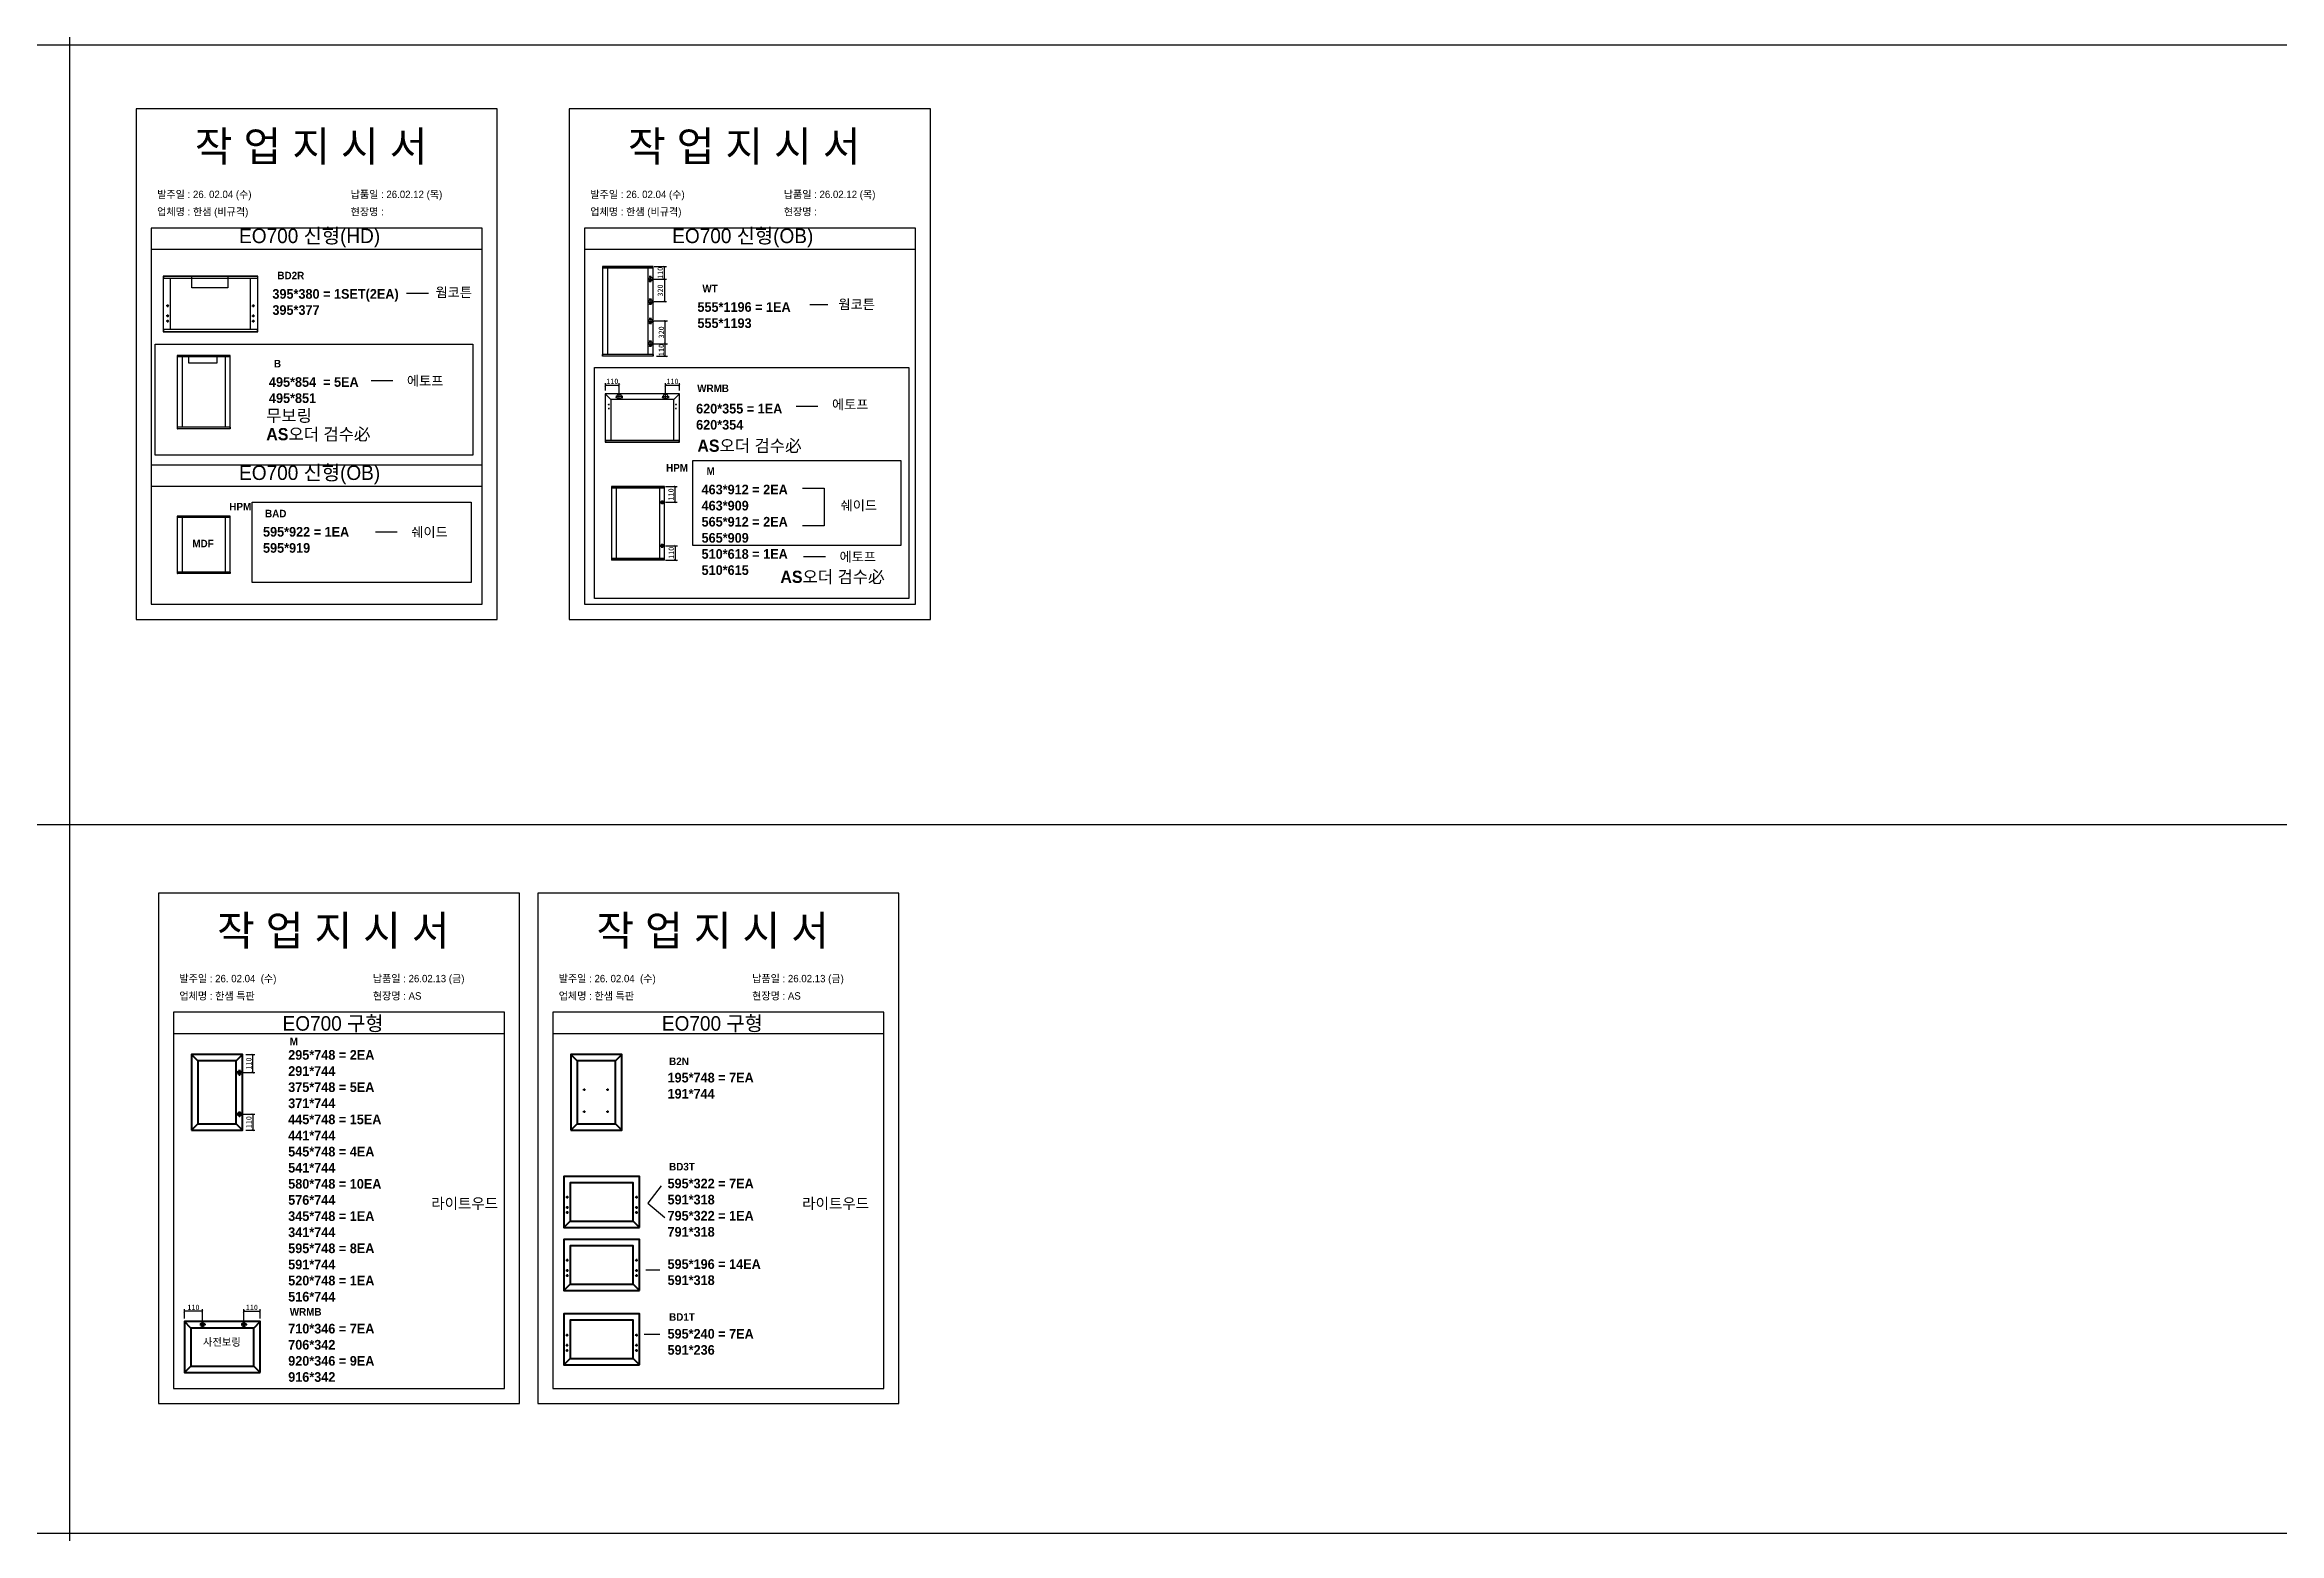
# Model space of a CAD drawing. Header units: millimetres. Extents: x -44117 to 256353, y -2095463 to 65325.
# Drawn here: x 110183 to 120580, y -695158 to -688230 of the extents above; entities that cross this region are included whole.
import ezdxf

# ---------------------------------------------------------------- set-up
doc = ezdxf.new("R2010")
doc.units = ezdxf.units.MM
doc.header["$LTSCALE"] = 10
doc.layers.add('Layer1', color=7, linetype='Continuous', lineweight=70)
doc.styles.add('MtX_Gulim', font='')
doc.styles.get('MtX_Gulim').set_extended_font_data('Gulim', bold=True)
doc.dimstyles.new('ISO-25', dxfattribs={"dimtxt": 2.5, "dimasz": 2.5, "dimexe": 1, "dimexo": 1, "dimtad": 1, "dimtxsty": 'Standard', "dimblk": 'ARCHTICK', "dimcen": 2.5, "dimadec": 0, "dimazin": 0, "dimtfac": 1, "dimtmove": 0, "dimatfit": 3, "dimfxl": 0, "dimarcsym": 0})

# ---------------------------------------------------------------- blocks, each defined once
blk = doc.blocks.new('_ArchTick')
at = {"color": 0, "linetype": 'ByBlock', "const_width": 0.15}
blk.add_lwpolyline([(-0.5, -0.5), (0.5, 0.5)], dxfattribs=at)
blk = doc.blocks.new('*D4740')
at = {"color": 0, "lineweight": -2}
for p, q in [((113018, -689263), (113076, -689263)), ((113066, -689321), (113066, -689263)), ((113018, -689321), (113076, -689321))]:
    blk.add_line(p, q, dxfattribs=at)
at = {"layer": 'Defpoints', "color": 0}
for p in [(113003, -689263), (113066, -689263), (113003, -689321)]:
    blk.add_point(p, dxfattribs=at)
at = {"color": 0, "lineweight": -2, "xscale": 10, "yscale": 10, "zscale": 10}
for p, rotation in [((113066, -689263), 90), ((113066, -689321), 270)]:
    blk.add_blockref('_ArchTick', p, dxfattribs=dict(at, rotation=rotation))
at = {"color": 0, "insert": (113047, -689292), "char_height": 25, "attachment_point": 5, "rotation": 90}
blk.add_mtext('110', dxfattribs=at)
blk = doc.blocks.new('*D4741')
at = {"color": 0, "lineweight": -2}
for p, q in [((113018, -689622), (113080, -689622)), ((113030, -689680), (113080, -689680)), ((113070, -689680), (113070, -689622))]:
    blk.add_line(p, q, dxfattribs=at)
at = {"layer": 'Defpoints', "color": 0}
for p in [(113003, -689622), (113015, -689680), (113070, -689622)]:
    blk.add_point(p, dxfattribs=at)
at = {"color": 0, "lineweight": -2, "xscale": 10, "yscale": 10, "zscale": 10}
for p, rotation in [((113070, -689622), 90), ((113070, -689680), 270)]:
    blk.add_blockref('_ArchTick', p, dxfattribs=dict(at, rotation=rotation))
at = {"color": 0, "insert": (113052, -689651), "char_height": 25, "attachment_point": 5, "rotation": 90}
blk.add_mtext('110', dxfattribs=at)
blk = doc.blocks.new('*D4742')
at = {"color": 0, "lineweight": -2}
for p, q in [((113018, -689516), (113080, -689516)), ((113070, -689622), (113070, -689516)), ((113018, -689622), (113080, -689622))]:
    blk.add_line(p, q, dxfattribs=at)
at = {"layer": 'Defpoints', "color": 0}
for p in [(113003, -689516), (113070, -689516), (113003, -689622)]:
    blk.add_point(p, dxfattribs=at)
at = {"color": 0, "lineweight": -2, "xscale": 10, "yscale": 10, "zscale": 10}
for p, rotation in [((113070, -689516), 90), ((113070, -689622), 270)]:
    blk.add_blockref('_ArchTick', p, dxfattribs=dict(at, rotation=rotation))
at = {"color": 0, "insert": (113052, -689569), "char_height": 25, "attachment_point": 5, "rotation": 90}
blk.add_mtext('320', dxfattribs=at)
blk = doc.blocks.new('*D4743')
at = {"color": 0, "lineweight": -2}
for p, q in [((113018, -689321), (113076, -689321)), ((113066, -689321), (113066, -689426)), ((113018, -689426), (113076, -689426))]:
    blk.add_line(p, q, dxfattribs=at)
at = {"layer": 'Defpoints', "color": 0}
for p in [(113003, -689321), (113003, -689426), (113066, -689426)]:
    blk.add_point(p, dxfattribs=at)
at = {"color": 0, "lineweight": -2, "xscale": 10, "yscale": 10, "zscale": 10}
for p, rotation in [((113066, -689321), 90), ((113066, -689426), 270)]:
    blk.add_blockref('_ArchTick', p, dxfattribs=dict(at, rotation=rotation))
at = {"color": 0, "insert": (113047, -689374), "char_height": 25, "attachment_point": 5, "rotation": 90}
blk.add_mtext('320', dxfattribs=at)
blk = doc.blocks.new('*D4744')
at = {"color": 0, "lineweight": -2}
for p, q in [((112792, -689840), (112792, -689805)), ((112792, -689815), (112856, -689815)), ((112856, -689853), (112856, -689805))]:
    blk.add_line(p, q, dxfattribs=at)
at = {"layer": 'Defpoints', "color": 0}
for p in [(112856, -689815), (112792, -689855), (112856, -689868)]:
    blk.add_point(p, dxfattribs=at)
at = {"color": 0, "lineweight": -2, "xscale": 10, "yscale": 10, "zscale": 10, "rotation": 180}
blk.add_blockref('_ArchTick', (112792, -689815), dxfattribs=at)
at = {"color": 0, "lineweight": -2, "xscale": 10, "yscale": 10, "zscale": 10}
blk.add_blockref('_ArchTick', (112856, -689815), dxfattribs=at)
at = {"color": 0, "insert": (112824, -689797), "char_height": 25, "attachment_point": 5}
blk.add_mtext('110', dxfattribs=at)
blk = doc.blocks.new('*D4745')
at = {"color": 0, "lineweight": -2}
for p, q in [((113072, -689853), (113072, -689805)), ((113072, -689815), (113136, -689815)), ((113136, -689840), (113136, -689805))]:
    blk.add_line(p, q, dxfattribs=at)
at = {"layer": 'Defpoints', "color": 0}
for p in [(113136, -689815), (113072, -689868), (113136, -689855)]:
    blk.add_point(p, dxfattribs=at)
at = {"color": 0, "lineweight": -2, "xscale": 10, "yscale": 10, "zscale": 10, "rotation": 180}
blk.add_blockref('_ArchTick', (113072, -689815), dxfattribs=at)
at = {"color": 0, "lineweight": -2, "xscale": 10, "yscale": 10, "zscale": 10}
blk.add_blockref('_ArchTick', (113136, -689815), dxfattribs=at)
at = {"color": 0, "insert": (113104, -689797), "char_height": 25, "attachment_point": 5}
blk.add_mtext('110', dxfattribs=at)
blk = doc.blocks.new('*D4746')
at = {"color": 0, "lineweight": -2}
for p, q in [((113071, -690287), (113126, -690287)), ((113116, -690360), (113116, -690287)), ((113071, -690360), (113126, -690360))]:
    blk.add_line(p, q, dxfattribs=at)
at = {"layer": 'Defpoints', "color": 0}
for p in [(113056, -690287), (113116, -690287), (113056, -690360)]:
    blk.add_point(p, dxfattribs=at)
at = {"color": 0, "lineweight": -2, "xscale": 10, "yscale": 10, "zscale": 10}
for p, rotation in [((113116, -690287), 90), ((113116, -690360), 270)]:
    blk.add_blockref('_ArchTick', p, dxfattribs=dict(at, rotation=rotation))
at = {"color": 0, "insert": (113097, -690323), "char_height": 25, "attachment_point": 5, "rotation": 90}
blk.add_mtext('110', dxfattribs=at)
blk = doc.blocks.new('*D4747')
at = {"color": 0, "lineweight": -2}
for p, q in [((113071, -690562), (113127, -690562)), ((113071, -690629), (113127, -690629)), ((113117, -690562), (113117, -690629))]:
    blk.add_line(p, q, dxfattribs=at)
at = {"layer": 'Defpoints', "color": 0}
for p in [(113056, -690562), (113056, -690629), (113117, -690629)]:
    blk.add_point(p, dxfattribs=at)
at = {"color": 0, "lineweight": -2, "xscale": 10, "yscale": 10, "zscale": 10}
for p, rotation in [((113117, -690562), 90), ((113117, -690629), 270)]:
    blk.add_blockref('_ArchTick', p, dxfattribs=dict(at, rotation=rotation))
at = {"color": 0, "insert": (113098, -690595), "char_height": 25, "attachment_point": 5, "rotation": 90}
blk.add_mtext('110', dxfattribs=at)
blk = doc.blocks.new('*D4748')
at = {"color": 0, "lineweight": -2}
for p, q in [((111119, -692930), (111161, -692930)), ((111151, -693014), (111151, -692930)), ((111105, -693014), (111161, -693014))]:
    blk.add_line(p, q, dxfattribs=at)
at = {"layer": 'Defpoints', "color": 0}
for p in [(111104, -692930), (111151, -692930), (111090, -693014)]:
    blk.add_point(p, dxfattribs=at)
at = {"color": 0, "lineweight": -2, "xscale": 10, "yscale": 10, "zscale": 10}
for p, rotation in [((111151, -692930), 90), ((111151, -693014), 270)]:
    blk.add_blockref('_ArchTick', p, dxfattribs=dict(at, rotation=rotation))
at = {"color": 0, "insert": (111133, -692972), "char_height": 25, "attachment_point": 5, "rotation": 90}
blk.add_mtext('110', dxfattribs=at)
blk = doc.blocks.new('*D4749')
at = {"color": 0, "lineweight": -2}
for p, q in [((111105, -693207), (111161, -693207)), ((111151, -693207), (111151, -693282)), ((111119, -693282), (111161, -693282))]:
    blk.add_line(p, q, dxfattribs=at)
at = {"layer": 'Defpoints', "color": 0}
for p in [(111090, -693207), (111104, -693282), (111151, -693282)]:
    blk.add_point(p, dxfattribs=at)
at = {"color": 0, "lineweight": -2, "xscale": 10, "yscale": 10, "zscale": 10}
for p, rotation in [((111151, -693207), 90), ((111151, -693282), 270)]:
    blk.add_blockref('_ArchTick', p, dxfattribs=dict(at, rotation=rotation))
at = {"color": 0, "insert": (111133, -693245), "char_height": 25, "attachment_point": 5, "rotation": 90}
blk.add_mtext('110', dxfattribs=at)
blk = doc.blocks.new('*D4750')
at = {"color": 0, "lineweight": -2}
for p, q in [((110833, -694158), (110833, -694115)), ((110917, -694125), (110833, -694125)), ((110917, -694172), (110917, -694115))]:
    blk.add_line(p, q, dxfattribs=at)
at = {"layer": 'Defpoints', "color": 0}
for p in [(110833, -694125), (110833, -694173), (110917, -694187)]:
    blk.add_point(p, dxfattribs=at)
at = {"color": 0, "lineweight": -2, "xscale": 10, "yscale": 10, "zscale": 10, "rotation": 180}
blk.add_blockref('_ArchTick', (110833, -694125), dxfattribs=at)
at = {"color": 0, "lineweight": -2, "xscale": 10, "yscale": 10, "zscale": 10}
blk.add_blockref('_ArchTick', (110917, -694125), dxfattribs=at)
at = {"color": 0, "insert": (110875, -694107), "char_height": 25, "attachment_point": 5}
blk.add_mtext('110', dxfattribs=at)
blk = doc.blocks.new('*D4751')
at = {"color": 0, "lineweight": -2}
for p, q in [((111110, -694172), (111110, -694115)), ((111110, -694125), (111185, -694125)), ((111185, -694158), (111185, -694115))]:
    blk.add_line(p, q, dxfattribs=at)
at = {"layer": 'Defpoints', "color": 0}
for p in [(111110, -694187), (111185, -694125), (111185, -694173)]:
    blk.add_point(p, dxfattribs=at)
at = {"color": 0, "lineweight": -2, "xscale": 10, "yscale": 10, "zscale": 10, "rotation": 180}
blk.add_blockref('_ArchTick', (111110, -694125), dxfattribs=at)
at = {"color": 0, "lineweight": -2, "xscale": 10, "yscale": 10, "zscale": 10}
blk.add_blockref('_ArchTick', (111185, -694125), dxfattribs=at)
at = {"color": 0, "insert": (111147, -694107), "char_height": 25, "attachment_point": 5}
blk.add_mtext('110', dxfattribs=at)

msp = doc.modelspace()

# ---------------------------------------------------------------- linework, layer by layer
at = {"color": 1}
for p, q in [((104015.69829, -688230.06323), (196284.84516, -688230.06323)), ((104015.69829, -688230.06323), (196284.84516, -688230.06323)), ((104015.69829, -691858.77722), (196284.84516, -691858.77722)), ((104015.69829, -691858.77722), (196284.84516, -691858.77722)), ((104015.69829, -695158.43338), (196284.84516, -695158.43338)), ((104015.69829, -695158.43338), (196284.84516, -695158.43338))]:
    msp.add_line(p, q, dxfattribs=at)
for p, q in [((112218.7382, -689083.93758), (110678.7382, -689083.93758)), ((114233.92371, -689083.93758), (112693.92371, -689083.93758)), ((112218.7382, -689183.93758), (110678.7382, -689183.93758)), ((114233.92371, -689183.93758), (112693.92371, -689183.93758)), ((112777.67503, -689262.78391), (112777.67503, -689679.99177)), ((113014.6686, -689263.26322), (112777.67503, -689263.26322)), ((113014.6686, -689270.50617), (112777.67503, -689270.50617)), ((113014.40232, -689262.51763), (112777.94132, -689262.51763)), ((112779.00646, -689262.51763), (112779.00646, -689270.50617)), ((112801.37439, -689269.9736), (112801.37439, -689672.26952)), ((112990.70296, -689672.26952), (112990.70296, -689270.50617)), ((113002.95207, -689335.6249), (113002.95207, -689306.57572)), ((113013.33718, -689270.50617), (113013.33718, -689262.51763)), ((113014.6686, -689679.99177), (113014.6686, -689262.78391)), ((110733.75196, -689307.97759), (110733.75196, -689566.41966)), ((111174.36236, -689308.64406), (110733.75196, -689308.64406)), ((111174.36236, -689318.71516), (110733.75196, -689318.71516)), ((111173.9921, -689307.60733), (110734.12222, -689307.60733)), ((110735.60326, -689307.60733), (110735.60326, -689318.71516)), ((110767.07543, -689318.71516), (110767.07543, -689555.68209)), ((111141.03888, -689555.68209), (111141.03888, -689318.71516)), ((111172.51105, -689307.60733), (111172.51105, -689318.71516)), ((111174.36236, -689566.41966), (111174.36236, -689307.97759)), ((111968.19477, -689387.46986), (111866.57781, -689387.46986)), ((112988.42748, -689321.1003), (113017.47666, -689321.1003)), ((113000.28922, -689309.11748), (112996.02866, -689309.11748)), ((113000.28922, -689333.08312), (112996.02866, -689333.08312)), ((112998.15894, -689306.9872), (112998.15894, -689311.24776)), ((112998.15894, -689330.95285), (112998.15894, -689335.2134)), ((110760.96613, -689445.34436), (110748.74752, -689445.34436)), ((110760.96613, -689492.73775), (110748.74752, -689492.73775)), ((110754.85682, -689439.23506), (110754.85682, -689451.45366)), ((110754.85682, -689486.62844), (110754.85682, -689498.84705)), ((110754.85682, -689510.32514), (110754.85682, -689522.54375)), ((111147.14819, -689445.34436), (111159.36679, -689445.34436)), ((111147.14819, -689492.73775), (111159.36679, -689492.73775)), ((111153.25749, -689439.23506), (111153.25749, -689451.45366)), ((111153.25749, -689486.62844), (111153.25749, -689498.84705)), ((111153.25749, -689510.32514), (111153.25749, -689522.54375)), ((112988.42748, -689426.28285), (113017.47666, -689426.28285)), ((113000.28922, -689414.30002), (112996.02866, -689414.30002)), ((113000.28922, -689438.26566), (112996.02866, -689438.26566)), ((113000.28922, -689504.51002), (112996.02866, -689504.51002)), ((112998.15894, -689412.16974), (112998.15894, -689416.4303)), ((112998.15894, -689436.13538), (112998.15894, -689440.39594)), ((112998.15894, -689502.37974), (112998.15894, -689506.6403)), ((113002.95207, -689411.75826), (113002.95207, -689440.80744)), ((113002.95207, -689501.96825), (113002.95207, -689531.01743)), ((111174.36236, -689555.68209), (110733.75196, -689555.68209)), ((111174.36236, -689565.75319), (110733.75196, -689565.75319)), ((110734.12222, -689566.78992), (111173.9921, -689566.78992)), ((110735.60326, -689555.68209), (110735.60326, -689566.78992)), ((110760.96613, -689516.43444), (110748.74752, -689516.43444)), ((111147.14819, -689516.43444), (111159.36679, -689516.43444)), ((111172.51105, -689566.78992), (111172.51105, -689555.68209)), ((112988.42748, -689516.49285), (113017.47666, -689516.49285)), ((113000.28922, -689528.47566), (112996.02866, -689528.47566)), ((113000.28922, -689609.69254), (112996.02866, -689609.69254)), ((112998.15894, -689526.34538), (112998.15894, -689530.60594)), ((112998.15894, -689607.56226), (112998.15894, -689611.82282)), ((113002.95207, -689607.15078), (113002.95207, -689636.19996)), ((110800.1183, -689676.17549), (110800.1183, -690018.06238)), ((111046.61894, -689676.61822), (110800.1183, -689676.61822)), ((111046.61894, -689683.30838), (110800.1183, -689683.30838)), ((111046.37298, -689675.92953), (110800.36426, -689675.92953)), ((110822.0089, -689682.81646), (110822.0089, -690010.92949)), ((111024.48238, -690010.92949), (111024.48238, -689683.30838)), ((111045.38913, -689683.30838), (111045.38913, -689675.92953)), ((111046.61894, -690018.06238), (111046.61894, -689676.17549)), ((113014.6686, -689672.26952), (112777.67503, -689672.26952)), ((113014.6686, -689679.51247), (112777.67503, -689679.51247)), ((113014.40232, -689680.25807), (112777.94132, -689680.25807)), ((112779.00646, -689680.25807), (112779.00646, -689672.26952)), ((112988.42748, -689621.67538), (113017.47666, -689621.67538)), ((113000.28922, -689633.65818), (112996.02866, -689633.65818)), ((112998.15894, -689631.52791), (112998.15894, -689635.78846)), ((113013.33718, -689672.26952), (113013.33718, -689680.25807)), ((111802.9563, -689794.8383), (111701.33479, -689794.8383)), ((112791.29964, -689854.83159), (112791.29964, -690079.17191)), ((112817.64039, -689881.17234), (112791.38633, -689854.62231)), ((113136.18548, -689854.53562), (112791.5956, -689854.53562)), ((112804.618, -689904.25749), (112810.53727, -689904.25749)), ((112804.618, -689923.19915), (112810.53727, -689923.19915)), ((112807.57764, -689901.29785), (112807.57764, -689907.21712)), ((112807.57764, -689920.23952), (112807.57764, -689926.15879)), ((112817.64039, -689881.17234), (112817.64039, -690071.1809)), ((113110.14069, -689881.17234), (112817.64039, -689881.17234)), ((112872.25907, -689867.55802), (112839.97224, -689867.55802)), ((112845.165, -689873.47729), (112840.42959, -689873.47729)), ((112842.7973, -689871.10958), (112842.7973, -689875.84499)), ((112856.11565, -689883.70143), (112856.11565, -689851.4146)), ((112871.80172, -689873.47729), (112867.0663, -689873.47729)), ((112869.43401, -689871.10958), (112869.43401, -689875.84499)), ((113055.52202, -689867.55802), (113087.80885, -689867.55802)), ((113060.71479, -689873.47729), (113055.97938, -689873.47729)), ((113058.34708, -689871.10958), (113058.34708, -689875.84499)), ((113071.66544, -689883.70143), (113071.66544, -689851.4146)), ((113087.35151, -689873.47729), (113082.61609, -689873.47729)), ((113084.9838, -689871.10958), (113084.9838, -689875.84499)), ((113110.14069, -689881.17234), (113136.39475, -689854.62231)), ((113110.14069, -690070.58897), (113110.14069, -689881.17234)), ((113123.16309, -689904.25749), (113117.24382, -689904.25749)), ((113123.16309, -689923.19915), (113117.24382, -689923.19915)), ((113120.20345, -689901.29785), (113120.20345, -689907.21712)), ((113120.20345, -689920.23952), (113120.20345, -689926.15879)), ((113136.48144, -690079.17191), (113136.48144, -689854.83159)), ((113780.66403, -689914.42554), (113679.04252, -689914.42554)), ((111046.61894, -690010.92949), (110800.1183, -690010.92949)), ((111046.61894, -690017.61965), (110800.1183, -690017.61965)), ((111046.37298, -690018.30835), (110800.36426, -690018.30835)), ((110801.34811, -690018.30835), (110801.34811, -690010.92949)), ((111045.38913, -690010.92949), (111045.38913, -690018.30835)), ((112791.29964, -690070.58897), (113136.48144, -690070.58897)), ((112791.29964, -690078.63918), (113136.18548, -690078.63918)), ((112791.5956, -690079.46788), (113136.18548, -690079.46788)), ((112792.77946, -690070.58897), (112792.77946, -690079.46788)), ((113135.00162, -690079.46788), (113135.00162, -690070.58897)), ((112218.7382, -690186.32898), (110678.7382, -690186.32898)), ((112218.7382, -690286.32898), (110678.7382, -690286.32898)), ((112820.45434, -690286.74982), (112820.45434, -690628.6367)), ((113066.95498, -690287.19255), (112820.45434, -690287.19255)), ((113066.95498, -690293.88271), (112820.45434, -690293.88271)), ((113066.70902, -690286.50385), (112820.7003, -690286.50385)), ((112842.34494, -690293.39078), (112842.34494, -690621.50382)), ((113044.81842, -690621.50382), (113044.81842, -690293.88271)), ((113065.72517, -690293.88271), (113065.72517, -690286.50385)), ((113066.95498, -690628.6367), (113066.95498, -690286.74982)), ((110800.1183, -690424.00512), (110800.1183, -690691.72947)), ((111046.61894, -690424.44785), (110800.1183, -690424.44785)), ((111046.61894, -690431.13801), (110800.1183, -690431.13801)), ((111046.37298, -690423.75916), (110800.36426, -690423.75916)), ((110822.0089, -690430.64609), (110822.0089, -690684.59659)), ((111024.48238, -690684.59659), (111024.48238, -690431.13801)), ((111045.38913, -690431.13801), (111045.38913, -690423.75916)), ((111046.61894, -690691.72947), (111046.61894, -690424.00512)), ((111823.44178, -690498.75588), (111721.82027, -690498.75588)), ((113066.95498, -690621.50382), (112820.45434, -690621.50382)), ((113066.95498, -690628.19398), (112820.45434, -690628.19398)), ((113066.70902, -690628.88267), (112820.7003, -690628.88267)), ((112821.68415, -690628.88267), (112821.68415, -690621.50382)), ((113065.72517, -690621.50382), (113065.72517, -690628.88267)), ((113815.82553, -690613.29809), (113714.20402, -690613.29809)), ((111046.61894, -690684.59659), (110800.1183, -690684.59659)), ((111046.61894, -690691.28675), (110800.1183, -690691.28675)), ((111046.37298, -690691.97544), (110800.36426, -690691.97544)), ((110801.34811, -690691.97544), (110801.34811, -690684.59659)), ((111045.38913, -690684.59659), (111045.38913, -690691.97544)), ((112321.96149, -692733.6693), (110781.96149, -692733.6693)), ((114086.87326, -692733.6693), (112546.87326, -692733.6693)), ((112321.96149, -692833.6693), (110781.96149, -692833.6693)), ((114086.87326, -692833.6693), (112546.87326, -692833.6693)), ((112687.31643, -693092.87805), (112699.52019, -693092.87805)), ((112693.697, -693087.95694), (112693.697, -693098.59123)), ((112795.49281, -693092.87805), (112807.69657, -693092.87805)), ((112801.87338, -693087.95694), (112801.87338, -693098.59123)), ((112687.31643, -693195.92063), (112699.52019, -693195.92063)), ((112693.697, -693190.99952), (112693.697, -693201.63381)), ((112795.49281, -693195.92063), (112807.69657, -693195.92063)), ((112801.87338, -693190.99952), (112801.87338, -693201.63381)), ((113051.18572, -693541.16171), (112989.14833, -693622.19014)), ((112607.74498, -693593.97181), (112619.96359, -693593.97181)), ((112607.74498, -693641.3652), (112619.96359, -693641.3652)), ((112607.74498, -693665.0619), (112619.96359, -693665.0619)), ((112613.85428, -693587.86251), (112613.85428, -693600.08111)), ((112613.85428, -693635.25589), (112613.85428, -693647.4745)), ((112613.85428, -693658.95259), (112613.85428, -693671.1712)), ((112929.80134, -693593.97181), (112942.01994, -693593.97181)), ((112929.80134, -693641.3652), (112942.01994, -693641.3652)), ((112929.80134, -693665.0619), (112942.01994, -693665.0619)), ((112935.91064, -693587.86251), (112935.91064, -693600.08111)), ((112935.91064, -693635.25589), (112935.91064, -693647.4745)), ((112935.91064, -693658.95259), (112935.91064, -693671.1712)), ((112989.14833, -693622.19014), (113067.64462, -693689.29181)), ((112607.74498, -693887.69987), (112619.96359, -693887.69987)), ((112607.74498, -693935.09326), (112619.96359, -693935.09326)), ((112607.74498, -693958.78995), (112619.96359, -693958.78995)), ((112613.85428, -693881.59056), (112613.85428, -693893.80917)), ((112613.85428, -693928.98395), (112613.85428, -693941.20256)), ((112613.85428, -693952.68065), (112613.85428, -693964.89926)), ((112929.80134, -693887.69987), (112942.01994, -693887.69987)), ((112929.80134, -693935.09326), (112942.01994, -693935.09326)), ((112929.80134, -693958.78995), (112942.01994, -693958.78995)), ((112935.91064, -693881.59056), (112935.91064, -693893.80917)), ((112935.91064, -693928.98395), (112935.91064, -693941.20256)), ((112935.91064, -693952.68065), (112935.91064, -693964.89926)), ((113044.85538, -693933.64317), (112980.28585, -693933.64317)), ((112606.95369, -694235.8689), (112619.17229, -694235.8689)), ((112606.95369, -694283.26229), (112619.17229, -694283.26229)), ((112613.06299, -694229.7596), (112613.06299, -694241.97821)), ((112613.06299, -694277.15299), (112613.06299, -694289.37159)), ((112929.80134, -694235.8689), (112942.01994, -694235.8689)), ((112929.80134, -694283.26229), (112942.01994, -694283.26229)), ((112935.91064, -694229.7596), (112935.91064, -694241.97821)), ((112935.91064, -694277.15299), (112935.91064, -694289.37159)), ((113044.80473, -694232.35954), (112971.87915, -694232.35954)), ((112606.95369, -694306.95899), (112619.17229, -694306.95899)), ((112613.06299, -694300.84968), (112613.06299, -694313.06829)), ((112929.80134, -694306.95899), (112942.01994, -694306.95899)), ((112935.91064, -694300.84968), (112935.91064, -694313.06829))]:
    msp.add_line(p, q)
for p in [(110300.49669, 21924.9366), (110300.49669, 14161.07811), (110300.49669, 18584.38997), (110300.49669, 10820.53148), (110300.49669, 18627.87121), (110300.49669, 10864.01272), (110300.49669, 15287.32457), (110300.49669, 7523.46608), (110300.49669, 3746.75115), (110300.49669, 21924.9366), (110300.49669, 14161.07811), (110300.49669, 18584.38997), (110300.49669, 10820.53148), (110300.49669, 18627.87121), (110300.49669, 10864.01272), (110300.49669, 15287.32457), (110300.49669, 7523.46608), (110300.49669, 3746.75115), (110300.49669, 21924.9366), (110300.49669, 14161.07811), (110300.49669, 18584.38997), (110300.49669, 10820.53148), (110300.49669, 18627.87121), (110300.49669, 10864.01272), (110300.49669, 15287.32457), (110300.49669, 7523.46608), (110300.49669, 3746.75115), (110300.49669, 21924.9366), (110300.49669, 14161.07811), (110300.49669, 18584.38997), (110300.49669, 10820.53148), (110300.49669, 18627.87121), (110300.49669, 10864.01272), (110300.49669, 15287.32457), (110300.49669, 7523.46608), (110300.49669, 3746.75115), (110300.49669, 21924.9366), (110300.49669, 14161.07811), (110300.49669, 18584.38997), (110300.49669, 10820.53148), (110300.49669, 18627.87121), (110300.49669, 10864.01272), (110300.49669, 15287.32457), (110300.49669, 7523.46608), (110300.49669, 3746.75115), (110300.49669, 21924.9366), (110300.49669, 14161.07811), (110300.49669, 18584.38997), (110300.49669, 10820.53148), (110300.49669, 18627.87121), (110300.49669, 10864.01272), (110300.49669, 15287.32457), (110300.49669, 7523.46608), (110300.49669, 3746.75115), (110300.49669, 21924.9366), (110300.49669, 14161.07811), (110300.49669, 18584.38997), (110300.49669, 10820.53148), (110300.49669, 18627.87121), (110300.49669, 10864.01272), (110300.49669, 15287.32457), (110300.49669, 7523.46608), (110300.49669, 3746.75115), (110300.49669, 21924.9366), (110300.49669, 14161.07811), (110300.49669, 18584.38997), (110300.49669, 10820.53148), (110300.49669, 18627.87121), (110300.49669, 10864.01272), (110300.49669, 15287.32457), (110300.49669, 7523.46608), (110300.49669, 3746.75115), (110300.49669, 21924.9366), (110300.49669, 14161.07811), (110300.49669, 18584.38997), (110300.49669, 10820.53148), (110300.49669, 18627.87121), (110300.49669, 10864.01272), (110300.49669, 15287.32457), (110300.49669, 7523.46608), (110300.49669, 3746.75115), (110300.49669, 21924.9366), (110300.49669, 14161.07811), (110300.49669, 18584.38997), (110300.49669, 10820.53148), (110300.49669, 18627.87121), (110300.49669, 10864.01272), (110300.49669, 15287.32457), (110300.49669, 7523.46608), (110300.49669, 3746.75115), (110300.49669, 12702.87182), (110300.49669, 4939.01333), (110300.49669, 9362.32519), (110300.49669, 1598.4667), (110300.49669, 9405.80642), (110300.49669, 1641.94794), (110300.49669, 6065.25979), (110300.49669, -1698.5987), (110300.49669, -5475.31363), (110300.49669, 12702.87182), (110300.49669, 4939.01333), (110300.49669, 9362.32519), (110300.49669, 1598.4667), (110300.49669, 9405.80642), (110300.49669, 1641.94794), (110300.49669, 6065.25979), (110300.49669, -1698.5987), (110300.49669, -5475.31363), (110300.49669, 12702.87182), (110300.49669, 4939.01333), (110300.49669, 9362.32519), (110300.49669, 1598.4667), (110300.49669, 9405.80642), (110300.49669, 1641.94794), (110300.49669, 6065.25979), (110300.49669, -1698.5987), (110300.49669, -5475.31363), (110300.49669, 12702.87182), (110300.49669, 4939.01333), (110300.49669, 9362.32519), (110300.49669, 1598.4667), (110300.49669, 9405.80642), (110300.49669, 1641.94794), (110300.49669, 6065.25979), (110300.49669, -1698.5987), (110300.49669, -5475.31363), (110300.49669, 12702.87182), (110300.49669, 4939.01333), (110300.49669, 9362.32519), (110300.49669, 1598.4667), (110300.49669, 9405.80642), (110300.49669, 1641.94794), (110300.49669, 6065.25979), (110300.49669, -1698.5987), (110300.49669, -5475.31363)]:
    msp.add_xline(p, (0, 1), dxfattribs=at)
for points in [[(110608.7382, -690904.76786), (112288.7382, -690904.76786), (112288.7382, -688528.76786), (110608.7382, -688528.76786)], [(112623.92371, -690904.76786), (114303.92371, -690904.76786), (114303.92371, -688528.76786), (112623.92371, -688528.76786)], [(113198.56364, -690164.87014), (114166.46089, -690164.87014), (114166.46089, -690561.6839), (113198.56364, -690561.6839)], [(111148.07296, -690359.87161), (112167.80032, -690359.87161), (112167.80032, -690733.53057), (111148.07296, -690733.53057)], [(110711.96149, -694554.49958), (112391.96149, -694554.49958), (112391.96149, -692178.49958), (110711.96149, -692178.49958)], [(112476.87326, -694554.49958), (114156.87326, -694554.49958), (114156.87326, -692178.49958), (112476.87326, -692178.49958)]]:
    msp.add_lwpolyline(points, close=True)
for points in [[(110678.7382, -689083.93758), (110678.7382, -690834.76786), (112218.7382, -690834.76786), (112218.7382, -689083.93758)], [(112693.92371, -689083.93758), (112693.92371, -690834.76786), (114233.92371, -690834.76786), (114233.92371, -689083.93758)], [(111035.47163, -689307.60733), (111035.47163, -689361.72218), (110868.34173, -689361.72218), (110868.34173, -689307.60733)], [(113742.90967, -689439.15089), (113826.29142, -689439.15089)], [(110983.26291, -689675.92953), (110983.26291, -689712.4777), (110853.84027, -689712.4777), (110853.84027, -689675.92953)], [(113708.79677, -690294.09587), (113810.0463, -690294.09587), (113810.0463, -690470.07718), (113708.79677, -690470.07718)], [(110781.96149, -692733.6693), (110781.96149, -694484.49958), (112321.96149, -694484.49958), (112321.96149, -692733.6693)], [(112546.87326, -692733.6693), (112546.87326, -694484.49958), (114086.87326, -694484.49958), (114086.87326, -692733.6693)]]:
    msp.add_lwpolyline(points)
for points in [[(110697.15056, -689624.01627), (112174.42934, -689624.01627), (112174.42934, -690140.87099), (110697.15056, -690140.87099)], [(112741.42667, -689732.01577), (114203.27695, -689732.01577), (114203.27695, -690807.72024), (112741.42667, -690807.72024)]]:
    msp.add_lwpolyline(points, close=True, dxfattribs=at)
for centre, radius in [((113002.95207, -689321.1003), 9.31997), ((112998.15894, -689309.11748), 0.85211), ((112998.15894, -689333.08312), 0.85211), ((110754.85682, -689445.34436), 3.70261), ((110754.85682, -689492.73775), 3.70261), ((110754.85682, -689516.43444), 3.70261), ((111153.25749, -689445.34436), 3.70261), ((111153.25749, -689492.73775), 3.70261), ((111153.25749, -689516.43444), 3.70261), ((113002.95207, -689426.28285), 9.31997), ((113002.95207, -689516.49285), 9.31997), ((112998.15894, -689414.30002), 0.85211), ((112998.15894, -689438.26566), 0.85211), ((112998.15894, -689504.51002), 0.85211), ((113002.95207, -689621.67538), 9.31997), ((112998.15894, -689528.47566), 0.85211), ((112998.15894, -689609.69254), 0.85211), ((112998.15894, -689633.65818), 0.85211), ((112807.57764, -689904.25749), 0.88789), ((112807.57764, -689923.19915), 0.88789), ((112842.7973, -689873.47729), 0.94708), ((112856.11565, -689867.55802), 10.35872), ((112869.43401, -689873.47729), 0.94708), ((113058.34708, -689873.47729), 0.94708), ((113071.66544, -689867.55802), 10.35872), ((113084.9838, -689873.47729), 0.94708), ((113120.20345, -689904.25749), 0.88789), ((113120.20345, -689923.19915), 0.88789), ((112613.85428, -693593.97181), 3.70261), ((112613.85428, -693641.3652), 3.70261), ((112613.85428, -693665.0619), 3.70261), ((112935.91064, -693593.97181), 3.70261), ((112935.91064, -693641.3652), 3.70261), ((112935.91064, -693665.0619), 3.70261), ((112613.85428, -693887.69987), 3.70261), ((112613.85428, -693935.09326), 3.70261), ((112613.85428, -693958.78995), 3.70261), ((112935.91064, -693887.69987), 3.70261), ((112935.91064, -693935.09326), 3.70261), ((112935.91064, -693958.78995), 3.70261), ((112613.06299, -694235.8689), 3.70261), ((112613.06299, -694283.26229), 3.70261), ((112935.91064, -694235.8689), 3.70261), ((112935.91064, -694283.26229), 3.70261), ((112613.06299, -694306.95899), 3.70261), ((112935.91064, -694306.95899), 3.70261)]:
    msp.add_circle(centre, radius)
for centre, radius, start, end in [((112777.94132, -689262.78391), 0.26628, 90, 180), ((113014.40232, -689262.78391), 0.26628, 0, 90), ((110734.12222, -689307.97759), 0.37026, 90, 180), ((111173.9921, -689307.97759), 0.37026, 0, 90), ((110734.12222, -689566.41966), 0.37026, 180, 270), ((111173.9921, -689566.41966), 0.37026, 270, 0), ((111046.37298, -689676.17549), 0.24596, 0, 90), ((112777.94132, -689679.99178), 0.26628, 180, 270), ((113014.40232, -689679.99178), 0.26628, 270, 0), ((112791.5956, -689854.83159), 0.29596, 90, 180), ((113136.18548, -689854.83159), 0.29596, 0, 90), ((110800.36426, -690018.06239), 0.24596, 180, 270), ((111046.37298, -690018.06239), 0.24596, 270, 0), ((112791.5956, -690079.17191), 0.29596, 180, 270), ((113136.18548, -690079.17191), 0.29596, 270, 0), ((113066.70902, -690286.74982), 0.24596, 0, 90), ((111046.37298, -690424.00512), 0.24596, 0, 90), ((112820.7003, -690628.63671), 0.24596, 180, 270), ((113066.70902, -690628.63671), 0.24596, 270, 0), ((110800.36426, -690691.72948), 0.24596, 180, 270), ((111046.37298, -690691.72948), 0.24596, 270, 0)]:
    msp.add_arc(centre, radius, start, end)
at = {"layer": 'Layer1'}
for p, q in [((113056.317, -690351.05513), (113056.317, -690369.18553)), ((113056.317, -690571.06349), (113056.317, -690552.93309)), ((110896.15961, -692959.81729), (110866.50927, -692930.16694)), ((111074.06166, -692959.81729), (111103.712, -692930.16694)), ((112661.07139, -692959.81729), (112631.42105, -692930.16694)), ((112838.97344, -692959.81729), (112868.62378, -692930.16694)), ((111077.31935, -693014.31184), (111101.96834, -693014.31184)), ((110866.50927, -693282.20384), (110896.15961, -693252.55349)), ((111103.712, -693282.20384), (111074.06166, -693252.55349)), ((111074.06166, -693252.55349), (111103.712, -693282.20384)), ((111077.31935, -693206.88068), (111101.96834, -693206.88068)), ((112631.42105, -693282.20384), (112661.07139, -693252.55349)), ((112868.62378, -693282.20384), (112838.97344, -693252.55349)), ((112838.97344, -693252.55349), (112868.62378, -693282.20384)), ((112627.55197, -693705.17558), (112597.90163, -693734.82592)), ((112949.93852, -693734.82592), (112920.28818, -693705.17558)), ((112627.55197, -693998.90364), (112597.90163, -694028.55398)), ((112949.93852, -694028.55398), (112920.28818, -693998.90364)), ((110862.64019, -694202.87378), (110832.98985, -694173.22344)), ((110917.13475, -694199.6161), (110917.13475, -694174.9671)), ((111109.70358, -694199.6161), (111109.70358, -694174.9671)), ((111185.02674, -694173.22344), (111155.3764, -694202.87378)), ((111155.3764, -694202.87378), (111185.02674, -694173.22344)), ((110862.64019, -694380.77583), (110832.98985, -694410.42617)), ((111185.02674, -694410.42617), (111155.3764, -694380.77583)), ((112627.55197, -694344.7278), (112597.90163, -694374.37814)), ((112949.93852, -694374.37814), (112920.28818, -694344.7278))]:
    msp.add_line(p, q, dxfattribs=at)
for points in [[(113065.3822, -690360.12033), (113047.25179, -690360.12033)], [(113065.3822, -690561.99829), (113047.25179, -690561.99829)], [(110866.50927, -693282.20384), (111103.712, -693282.20384), (111103.712, -692930.16694), (110866.50927, -692930.16694)], [(112631.42105, -693282.20384), (112868.62378, -693282.20384), (112868.62378, -692930.16694), (112631.42105, -692930.16694)], [(110896.15961, -693252.55349), (111074.06166, -693252.55349), (111074.06166, -692959.81729), (110896.15961, -692959.81729)], [(111089.64384, -693001.98735), (111089.64384, -693026.63634)], [(112661.07139, -693252.55349), (112838.97344, -693252.55349), (112838.97344, -692959.81729), (112661.07139, -692959.81729)], [(111089.64384, -693194.55618), (111089.64384, -693219.20517)], [(112949.93852, -693734.82592), (112949.93852, -693497.62319), (112597.90163, -693497.62319), (112597.90163, -693734.82592)], [(112920.28818, -693705.17558), (112920.28818, -693527.27353), (112627.55197, -693527.27353), (112627.55197, -693705.17558)], [(112949.93852, -694028.55398), (112949.93852, -693791.35125), (112597.90163, -693791.35125), (112597.90163, -694028.55398)], [(112920.28818, -693998.90364), (112920.28818, -693821.00159), (112627.55197, -693821.00159), (112627.55197, -693998.90364)], [(111185.02674, -694410.42617), (111185.02674, -694173.22344), (110832.98985, -694173.22344), (110832.98985, -694410.42617)], [(110904.81025, -694187.2916), (110929.45925, -694187.2916)], [(111097.37908, -694187.2916), (111122.02808, -694187.2916)], [(112949.93852, -694374.37814), (112949.93852, -694137.17541), (112597.90163, -694137.17541), (112597.90163, -694374.37814)], [(112920.28818, -694344.7278), (112920.28818, -694166.82575), (112627.55197, -694166.82575), (112627.55197, -694344.7278)], [(111155.3764, -694380.77583), (111155.3764, -694202.87378), (110862.64019, -694202.87378), (110862.64019, -694380.77583)]]:
    msp.add_lwpolyline(points, close=True, dxfattribs=at)
for centre, radius in [((113056.317, -690360.12033), 6.04347), ((113056.317, -690561.99829), 6.04347), ((111089.64384, -693014.31184), 8.21633), ((111089.64384, -693206.88068), 8.21633), ((110917.13475, -694187.2916), 8.21633), ((111109.70358, -694187.2916), 8.21633)]:
    msp.add_circle(centre, radius, dxfattribs=at)

# ---------------------------------------------------------------- texts
at = {"linetype": 'Continuous', "style": 'MtX_Gulim'}
for s, height, p in [('BD2R', 35.049344, (111265.72975, -689321.93936)), ('WT', 35.049344, (113243.1656, -689382.82588)), ('B', 35.04934, (111249.64287, -689731.92381)), ('WRMB', 35.049344, (113218.88976, -689846.86255)), ('HPM', 35.049344, (113074.22463, -690216.80562)), ('M', 35.04934, (113262.5121, -690232.17081)), ('HPM', 35.049344, (111042.00203, -690397.46926)), ('BAD', 35.049344, (111208.34054, -690429.73563)), ('MDF', 35.049344, (110869.78421, -690569.22055)), ('M', 35.04934, (111323.31766, -692886.92609)), ('B2N', 35.049344, (113088.22943, -692979.14897)), ('BD3T', 35.049344, (113088.22943, -693469.40225)), ('라이트우드', 49.599476, (111981.53593, -693647.84724)), ('라이트우드', 49.599476, (113707.31784, -693648.05936)), ('WRMB', 35.049344, (111323.31766, -694145.0025)), ('BD1T', 35.049344, (113088.22943, -694169.03452)), ('사전보링', 35.049344, (110919.38863, -694285.74899))]:
    msp.add_text(s, height=height, dxfattribs=at).set_placement(p)
at = {"color": 1, "linetype": 'Continuous', "style": 'MtX_Gulim'}
for s, p in [('무보링', (111213.02566, -689984.72663)), ('AS오더 검수必', (111214.05551, -690071.09344)), ('AS오더 검수必', (113219.71014, -690124.83051)), ('AS오더 검수必', (113605.94561, -690734.97401))]:
    msp.add_text(s, height=56.637867, dxfattribs=at).set_placement(p)
at = {"attachment_point": 1}
for s, width, gutter_width, heights, insert, char_height in [('{\\fGulim|b0|i0|c129|p50;작 업 지 시 서}', 3307.3198183, 12.5, [-155.84554], (110881.54481, -688632.93037), 140), ('{\\fGulim|b0|i0|c129|p50;작 업 지 시 서}', 3307.3198183, 12.5, [-155.84554], (112896.73032, -688632.93037), 140), ('{\\fGulim|b0|i0|c129|p50;업체명 : 한샘 (비규격)}', 3307.3198183, 12.5, [36.11279], (110706.33545, -688990.30697), 34.3), ('\\pt11;{\\fGulim|b0|i0|c129|p50;발주일 : 26. 02.04 (수)}', 3307.3198183, 12.5, [34.50412], (110706.33545, -688909.65079), 34.3), ('{\\fGulim|b0|i0|c129|p50;현장명 : }', 3307.3198183, 12.5, [-38.2735], (111606.31344, -688990.30697), 34.3), ('{\\fGulim|b0|i0|c129|p50;납품일 : 26.02.12 (목)}', 3307.3198183, 12.5, [35.09023], (111606.31344, -688909.65079), 34.3), ('{\\fGulim|b0|i0|c129|p50;업체명 : 한샘 (비규격)}', 3307.3198183, 12.5, [36.11279], (112721.52096, -688990.30697), 34.3), ('\\pt11;{\\fGulim|b0|i0|c129|p50;발주일 : 26. 02.04 (수)}', 3307.3198183, 12.5, [34.50412], (112721.52096, -688909.65079), 34.3), ('{\\fGulim|b0|i0|c129|p50;현장명 : }', 3307.3198183, 12.5, [-38.2735], (113621.49894, -688990.30697), 34.3), ('{\\fGulim|b0|i0|c129|p50;납품일 : 26.02.12 (목)}', 3307.3198183, 12.5, [35.09023], (113621.49894, -688909.65079), 34.3), ('{\\fGulim|b0|i0|c129|p50;EO700 신형(HD)}', 1597.0710432, 6.03612, [-85.06834], (111087.57113, -689085.98477), 67.6045736), ('{\\fGulim|b0|i0|c129|p50;EO700 신형(OB)}', 1597.0710432, 6.03612, [-85.06834], (113102.75664, -689085.98477), 67.6045736), ('{\\f굴림|b1|i0|c129|p50;395*380 = 1SET(2EA)^J\\C1;395*377}', 13607.1496112, 175, [-126.30952], (111242.50259, -689367.6264), 45), ('{\\f굴림|b1|i0|c129|p50;웜코튼}', 13607.1496112, 175, [-48.57143], (112001.39915, -689360.27306), 45), ('{\\f굴림|b1|i0|c129|p50;웜코튼}', 13607.1496112, 175, [-48.57143], (113876.12868, -689416.16361), 45), ('{\\f굴림|b1|i0|c129|p50;555*1196 = 1EA\\P\\C1;555*1193}', 13607.1496112, 175, [-121.36905], (113219.93845, -689428.51292), 45), ('{\\f굴림|b1|i0|c129|p50;495*854  = 5EA\\P\\C1;495*851}', 13607.1496112, 175, [-121.36905], (111226.41571, -689777.61085), 45), ('{\\f굴림|b1|i0|c129|p50;에토프}', 13607.1496112, 175, [-50.05952], (111868.41513, -689772.23301), 45), ('{\\f굴림|b1|i0|c129|p50;620*355 = 1EA\\P\\C1;620*354}', 13607.1496112, 175, [-121.30952], (113213.88456, -689901.60266), 45), ('{\\f굴림|b1|i0|c129|p50;에토프}', 13607.1496112, 175, [-50.05952], (113846.12286, -689881.80045), 45), ('{\\fGulim|b0|i0|c129|p50;EO700 신형(OB)}', 1597.0710432, 6.03612, [-85.06834], (111087.57113, -690188.37617), 67.6045736), ('{\\f굴림|b1|i0|c129|p50;463*912 = 2EA\\P\\C1;463*909\\P\\C256;565*912 = 2EA\\P\\C1;565*909\\P\\C256;510*618 = 1EA\\P\\C1;510*615}', 13607.1496112, 175, [-421.78571], (113239.28494, -690277.85785), 45), ('{\\f굴림|b1|i0|c129|p50;쉐이드}', 13607.1496112, 175, [-50], (113886.10576, -690352.03321), 45), ('{\\f굴림|b1|i0|c129|p50;595*922 = 1EA\\P\\C1;595*919}', 13607.1496112, 175, [-121.36905], (111198.69772, -690474.75145), 45), ('{\\f굴림|b1|i0|c129|p50;쉐이드}', 13607.1496112, 175, [-50], (111888.90061, -690476.15059), 45), ('{\\f굴림|b1|i0|c129|p50;에토프}', 13607.1496112, 175, [-50.05952], (113881.28436, -690590.6928), 45), ('{\\fGulim|b0|i0|c129|p50;작 업 지 시 서}', 3307.3198183, 12.5, [-155.84554], (110984.76809, -692282.66209), 140), ('{\\fGulim|b0|i0|c129|p50;작 업 지 시 서}', 3307.3198183, 12.5, [-155.84554], (112749.67987, -692282.66209), 140), ('\\pt11;{\\fGulim|b0|i0|c129|p50;발주일 : 26. 02.04  (수)}', 3307.3198183, 12.5, [34.50412], (110809.55873, -692559.38251), 34.3), ('{\\fGulim|b0|i0|c129|p50;납품일 : 26.02.13 (금)}', 3307.3198183, 12.5, [35.09023], (111709.53672, -692559.38251), 34.3), ('\\pt11;{\\fGulim|b0|i0|c129|p50;발주일 : 26. 02.04  (수)}', 3307.3198183, 12.5, [34.50412], (112574.47051, -692559.38251), 34.3), ('{\\fGulim|b0|i0|c129|p50;납품일 : 26.02.13 (금)}', 3307.3198183, 12.5, [35.09023], (113474.4485, -692559.38251), 34.3), ('{\\fGulim|b0|i0|c129|p50;업체명 : 한샘 특판}', 3307.3198183, 12.5, [36.11279], (110809.55873, -692640.03869), 34.3), ('{\\fGulim|b0|i0|c129|p50;현장명 : AS}', 3307.3198183, 12.5, [-38.2735], (111709.53672, -692640.03869), 34.3), ('{\\fGulim|b0|i0|c129|p50;업체명 : 한샘 특판}', 3307.3198183, 12.5, [36.11279], (112574.47051, -692640.03869), 34.3), ('{\\fGulim|b0|i0|c129|p50;현장명 : AS}', 3307.3198183, 12.5, [-38.2735], (113474.4485, -692640.03869), 34.3), ('{\\fGulim|b0|i0|c129|p50;EO700 구형}', 1597.0710432, 6.03612, [-75.43626], (111289.85736, -692751.41923), 67.6045736), ('{\\fGulim|b0|i0|c129|p50;EO700 구형}', 1597.0710432, 6.03612, [-75.43626], (113054.76914, -692751.41923), 67.6045736), ('{\\f굴림|b1|i0|c129|p50;295*748 = 2EA\\P\\C1;291*744\\P\\C256;375*748 = 5EA\\P\\C1;371*744\\P\\C256;445*748 = 15EA\\P\\C1;441*744\\P\\C256;545*748 = 4EA\\P\\C1;541*744\\P\\C256;580*748 = 10EA\\P\\C1;576*744\\P\\C256;345*748 = 1EA\\P\\C1;341*744\\P\\C256;595*748 = 8EA\\P\\C1;591*744\\P\\C256;520*748 = 1EA\\P\\C1;516*744}', 13607.1496112, 175, [2733.75112], (111316.00423, -692909.32872), 45), ('{\\f굴림|b1|i0|c129|p50;195*748 = 7EA^J\\C1;191*744}', 13607.1496112, 175, [-121.36905], (113080.91601, -693015.06962), 45), ('{\\f굴림|b1|i0|c129|p50;595*322 = 7EA^J\\C1;591*318\\P\\C256;795*322 = 1EA\\P\\C1;791*318\\P\\P\\C256;595*196 = 14EA\\P\\C1;591*318}', 13607.1496112, 175, [-496.78571], (113080.91601, -693507.7261), 45), ('{\\f굴림|b1|i0|c129|p50;710*346 = 7EA^J\\C1;706*342\\P\\C256;920*346 = 9EA\\P\\C1;916*342}', 13607.1496112, 175, [-271.60714], (111316.00423, -694183.32635), 45), ('{\\f굴림|b1|i0|c129|p50;595*240 = 7EA^J\\C1;591*236}', 13607.1496112, 175, [-121.36905], (113080.91601, -694207.35837), 45)]:
    msp.add_mtext_dynamic_manual_height_columns(s, width=width, gutter_width=gutter_width, heights=heights, dxfattribs=dict(at, insert=insert, char_height=char_height))

# ---------------------------------------------------------------- dimensions: what is measured, and where the dimension line sits
dim = msp.add_linear_dim(base=(113065.8772, -689263.26322), p1=(113002.95207, -689321.1003), p2=(113002.95207, -689263.26322), angle=90, text='110', dimstyle='ISO-25', override={"dimscale": 10, "dimasz": 1, "dimexo": 1.5, "dimtxsty": 'Standard'})
dim.commit()
dim.dimension.update_dxf_attribs({"geometry": '*D4740', "text_midpoint": (113065.8772, -689292.18176), "dimtype": 160})
for base, p1, p2, angle, text, picture, middle in [((113065.8772, -689426.28285), (113002.95207, -689321.10031), (113002.95207, -689426.28285), 90, '320', '*D4743', (113047.1272, -689373.69158)), ((113070.44866, -689516.49285), (113002.95207, -689621.67537), (113002.95207, -689516.49285), 90, '320', '*D4742', (113051.69866, -689569.08411)), ((113070.44866, -689621.67537), (113014.59061, -689680.18007), (113002.95207, -689621.67537), 90, '110', '*D4741', (113051.69866, -689650.92772)), ((113115.93077, -690286.50385), (113056.317, -690360.12033), (113056.317, -690286.50385), 90, '110', '*D4746', (113097.18077, -690323.31209)), ((113116.88424, -690628.88267), (113056.317, -690561.99829), (113056.317, -690628.88267), 90, '110', '*D4747', (113098.13424, -690595.44048)), ((111151.47147, -692930.16694), (111089.64384, -693014.31184), (111103.712, -692930.16694), 90, '110', '*D4748', (111132.72147, -692972.23939)), ((111151.47147, -693282.20384), (111089.64384, -693206.88068), (111103.712, -693282.20384), 90, '110', '*D4749', (111132.72147, -693244.54226)), ((110832.98985, -694125.46397), (110917.13475, -694187.2916), (110832.98985, -694173.22344), 180, '110', '*D4750', (110875.0623, -694106.71397)), ((111185.02674, -694125.46397), (111109.70358, -694187.2916), (111185.02674, -694173.22344), 180, '110', '*D4751', (111147.36516, -694106.71397))]:
    dim = msp.add_linear_dim(base=base, p1=p1, p2=p2, angle=angle, text=text, dimstyle='ISO-25', override={"dimscale": 10, "dimasz": 1, "dimexo": 1.5, "dimtxsty": 'Standard'})
    dim.commit()
    dim.dimension.update_dxf_attribs({"geometry": picture, "text_midpoint": middle})
for base, p1, p2, picture, middle in [((112856.11566, -689815.25119), (112791.5956, -689854.83159), (112856.11566, -689867.55802), '*D4744', (112823.85563, -689796.50119)), ((113136.18548, -689815.25119), (113071.66543, -689867.55802), (113136.18548, -689854.83159), '*D4745', (113103.92546, -689796.50119))]:
    dim = msp.add_linear_dim(base=base, p1=p1, p2=p2, text='110', dimstyle='ISO-25', override={"dimscale": 10, "dimasz": 1, "dimexo": 1.5, "dimtxsty": 'Standard'})
    dim.commit()
    dim.dimension.update_dxf_attribs({"geometry": picture, "text_midpoint": middle})

doc.saveas('drawing.dxf')
